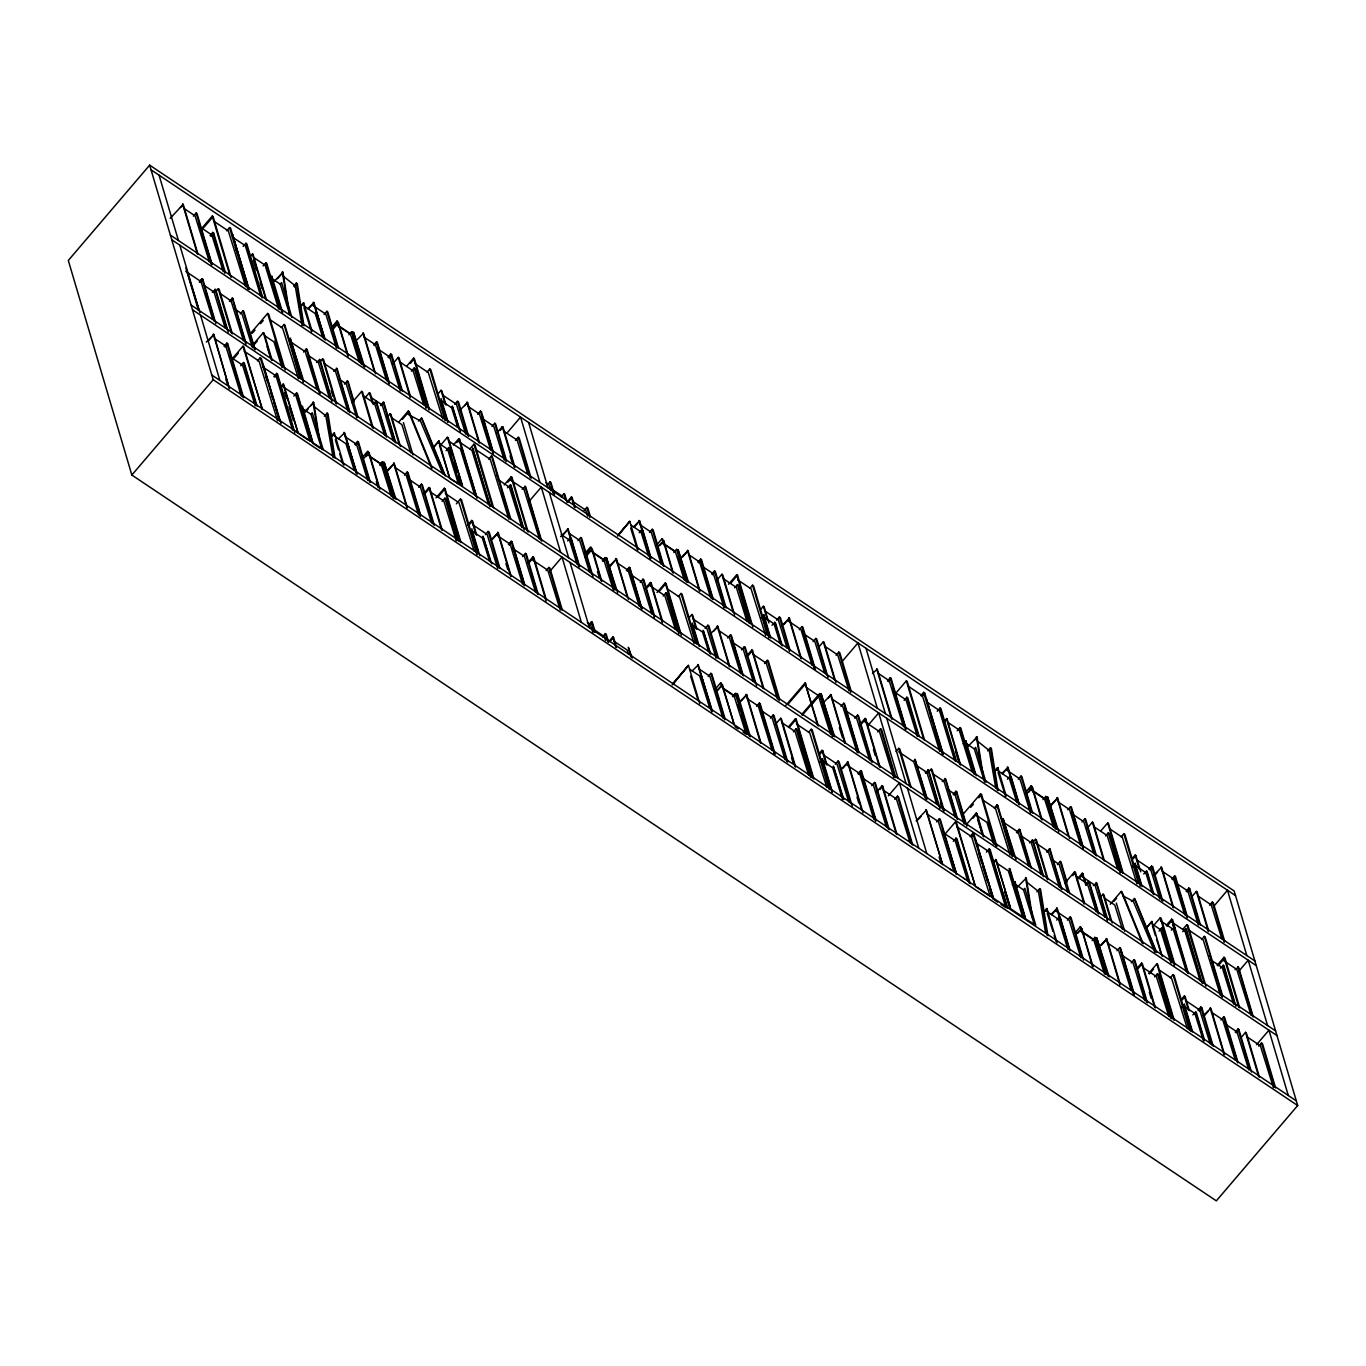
<?xml version="1.0" encoding="UTF-8"?>
<svg xmlns="http://www.w3.org/2000/svg" width="1366" height="1366" viewBox="0 0 1366 1366"><rect width="100%" height="100%" fill="white"/><g stroke="black" fill="none" stroke-linecap="round" stroke-linejoin="round"><path stroke-width="1.5" d="M281.772 311.397L271.458 278.271L271.749 276L282.677 312.865M963.15 743.924L965.83 740.782L965.557 743.053L974.334 748.944L984.647 782.069M1014.733 883.973L1015.023 881.702L1012.326 884.844M446.119 450.678L448.799 447.536L459.727 484.418L449.755 478.424L438.981 440.962L433.603 447.228M320.105 448.202L313.07 443.489L302.449 406.146M1034.438 924.936L1023.527 889.864L1024.841 888.293L1035.77 925.158L1025.644 919.062L1015.023 881.702M458.549 484.298L447.638 449.226L448.799 447.536M1170.867 962.791L1160.554 929.665L1161.715 927.975L1172.062 962.91M761.204 618.064L763.833 614.82L770.731 638.127M819.873 762.108L822.503 758.864L832.287 791.87M1135.197 863.363L1132.568 866.607L1135.197 863.363L1142.113 886.671M1181.761 1007.527L1184.39 1004.283L1192.433 1031.467M299.752 307.657L303.696 302.842L312.046 331.05M331.614 436.215L334.38 432.971L331.665 436.215L334.38 432.971L343.925 465.225M1043.026 913.359L1046.954 908.544L1057.096 942.813M617.978 535.779L629.777 521.334L638.127 549.542M672.721 684.639L688.447 665.379L699.785 703.661M289.968 315.324L280.252 284.145L281.584 282.574L291.931 317.51M310.953 414.291L312.268 412.72L323.196 449.585L321.864 449.38L310.953 414.291L302.159 408.417M433.517 447.485L438.981 440.962L438.845 443.335L447.638 449.226M974.334 748.944L975.665 747.373L986.013 782.291M1146.433 927.924L1151.88 921.401L1162.227 956.337M299.615 307.691L303.696 302.842L299.53 307.674M617.517 535.899L629.777 521.334L618.678 534.26M672.123 684.81L688.447 665.379L673.199 683.154M149.662 165.149L68.3 260.462L131.853 475.044L1216.338 1200.851L1297.7 1105.538L1234.147 890.956L149.662 165.149L213.216 379.731L1297.7 1105.538M131.853 475.044L213.216 379.731M506.718 433.346L520.566 417.125L539.911 482.437M528.83 501.698L541.295 487.099L560.641 552.41M549.559 571.671L562.024 557.072L581.37 622.367M841.336 662.408L857.968 642.942L877.313 708.237M802.149 715.323L818.541 696.131L830.613 734.31M867.615 725.875L878.697 712.898L898.025 778.21M888.344 795.849L899.409 782.872L918.755 848.184M1213.691 906.409L1227.488 890.239L1246.834 955.551M1238.569 971.516L1248.217 960.213L1267.563 1025.524M1256.532 1044.717L1268.946 1030.186L1288.292 1095.498M170.169 218.355L183.198 204.337L198.019 254.332M180.466 207.53L183.198 204.337M193.391 216.187L196.123 212.994L197.011 213.574L211.815 263.57M201.229 228.959L212.276 216.084L213.113 216.631L231.11 277.383M202.117 229.454L213.113 216.631M210.023 235.635L212.772 232.425L213.659 233.023L225.151 271.851M210.893 236.233L213.659 233.023M226.773 230.82L229.522 227.61L230.649 228.361L248.646 289.114M199.282 281.908L202.014 278.715L202.766 279.227L215.879 323.486M200.017 282.438L202.766 279.227M212.293 292.307L215.674 289.558L228.276 332.075M215.538 291.914L218.287 288.704L219.175 289.302L232.374 333.833M249.534 256.893L252.949 254.127L266.592 300.23M229.368 301.135L232.749 298.386L245.948 342.917M230 301.596L232.749 298.386M263.126 265.977L265.875 262.784L266.746 263.365L280.406 309.467M206.351 342.063L213.899 334.482L229.232 388.046M208.417 340.868L213.899 334.482M240.262 313.975L242.994 310.799L243.78 311.311L255.169 349.747M274.071 281.43L283.001 272.312L289.353 312.336M277.52 278.715L283.001 272.312M224.075 346.332L226.824 343.122L227.695 343.72L243.694 397.711M224.946 346.93L227.695 343.72M249.79 334.277L267.616 313.463L268.675 314.163L285.204 369.964M252.283 333.287L255.015 330.094M260.479 323.725L263.211 320.532M293.639 286.143L296.388 282.95L297.293 283.667L303.986 325.808M231.93 359.104L242.977 346.213L243.797 346.776L262.392 409.544L242.977 346.213M294.544 286.894L297.293 283.667M234.184 357.994L238.299 353.179M252.505 345.256L263.331 332.638L264.048 333.116L272.107 360.3M253.273 345.683L257.32 340.971M240.723 365.764L243.472 362.571L244.343 363.151L257.064 406.078M281.328 327.652L284.06 324.459L284.828 324.988L300.759 378.792M257.474 360.966L260.223 357.755L261.333 358.507L279.928 421.291L260.223 357.755M307.811 308.596L313.958 302.62L324.749 339.058M308.477 309.006L313.958 302.62M324.152 314.47L326.884 311.277L327.755 311.858L338.563 348.313M303.576 352.069L306.326 348.876L307.077 349.389L320.19 393.647M280.235 387.039L283.633 384.273L297.89 432.373L282.984 383.829M331.545 327.447L337.043 321.027L339.622 327.635M332.348 327.942L337.829 321.556M332.348 328.83L338.495 322.854L348.057 355.109M333.031 329.24L338.495 322.854M316.605 362.468L319.986 359.702L331.989 400.204M319.849 362.075L322.598 358.865L323.486 359.446L336.668 403.995M293.827 396.106L296.559 392.93L297.446 393.51L311.687 441.611L296.559 392.93M348.911 334.841L351.643 331.648L352.53 332.245L362.092 364.5M356.031 340.8L363.561 333.219L375.548 373.721M333.68 371.296L337.06 368.53L349.645 411.064M304.755 411.559L313.685 402.458L319.712 440.381M305.472 412.054L308.221 408.861M310.953 405.651L313.685 402.458M373.738 345.069L376.487 341.876L377.358 342.456L389.361 382.958M374.608 345.666L377.358 342.456M344.556 384.136L347.305 380.943L348.091 381.473L354.067 401.706M324.34 416.288L327.072 413.095L327.994 413.813L335.012 458.054M387.995 357.192L390.727 353.999L391.615 354.597L402.407 391.035M388.866 357.807L391.615 354.597M352.018 402.629L361.631 391.393L362.519 391.991L373.277 428.258M392.793 363.8L398.291 357.38L399.06 357.892L410.381 396.123M365.251 397.574L369.383 392.759L370.254 393.357L373.26 403.482M338.495 438.742L344.642 432.766L356.646 473.251M372.935 403.977L376.333 401.228L386.476 435.481M373.584 404.438L376.333 401.228M406.744 366.122L413.608 358.114L414.376 358.643L429.129 408.451M410.278 363.424L414.376 358.643M380.448 405.19L383.846 402.441L395.833 442.943M381.08 405.651L383.846 402.441M411.439 371.211L414.171 368.017L415.213 368.7L426.534 406.931M354.836 444.599L357.568 441.423L358.455 442.003L370.442 482.505M355.706 445.214L358.455 442.003M387.346 416.971L390.13 413.727L390.932 414.274L400.477 446.528M427.029 372.115L429.761 368.94L430.802 369.64L445.572 419.447M362.229 457.593L367.727 451.173L370.323 457.764M365.781 454.895L368.513 451.702M363.032 458.976L369.196 453L379.936 489.284M366.464 456.193L369.196 453M398.65 422.248L408.297 411.012L409.117 411.456L431.844 467.155M402.27 419.43L407.751 413.044M438.298 393.493L441.047 390.3L441.833 390.83L446.033 404.985M379.594 464.986L382.326 461.793L383.231 462.391L393.971 498.675M380.482 465.601L383.231 462.391M418.525 421.104L421.889 418.235L445.384 475.863M386.715 470.946L394.245 463.364L407.444 507.913M387.398 471.338L394.245 463.364M454.741 404.473L457.473 401.297L458.549 401.997L468.726 436.386M460.035 410.073L467.565 402.475L479.551 442.977M404.438 475.214L407.17 472.021L408.058 472.602L420.643 515.119M464.833 405.668L467.565 402.475M440.484 445.316L447.365 437.308L448.253 437.888L462.493 486.006L447.365 437.308M477.759 414.325L480.49 411.132L481.378 411.729L493.365 452.214M418.696 487.338L421.428 484.145L422.299 484.742L434.303 525.227M423.494 493.946L428.992 487.525L429.744 488.038L442.26 530.281M425.646 492.819L429.744 488.038M469.767 449.055L473.917 444.223L475.026 444.975L493.621 507.759M491.999 426.465L494.748 423.272L495.619 423.853L506.41 460.308M436.061 497.873L444.291 488.26L445.077 488.772L461.008 542.575M438.247 496.746L445.077 488.772M496.797 433.056L502.295 426.653L503.064 427.148L514.982 467.394M500.332 430.341L503.064 427.148M442.14 501.356L444.872 498.163L445.897 498.846L458.413 541.09M488.704 459.164L491.453 455.954L492.272 456.517L510.867 519.285M456.364 503.849L460.462 499.068L461.503 499.785L477.434 553.589M515.46 440.467L518.192 437.274L519.217 437.974L531.135 478.202M467.616 525.244L471.748 520.446L472.534 520.958L476.717 535.13M469.784 524.151L472.534 520.958M504.225 484.879L511.123 476.854L511.994 477.434L528.181 532.108M507.879 482.232L511.994 477.434M507.503 487.764L510.901 484.998L524.22 529.974M522.188 489.284L525.568 486.518L541.773 541.192M485.425 534.618L488.174 531.425L489.233 532.142L500.024 568.546M490.735 540.202L498.249 532.62L510.85 575.137M492.785 539.007L498.249 532.62M547.305 485.015L550.037 481.822L550.891 482.386L554.494 494.543M508.442 544.471L511.174 541.278L512.062 541.875L524.664 584.392M509.313 545.068L512.062 541.875M561.153 496.882L563.902 493.689L564.756 494.27L567.146 502.364M567.249 501.817L571.364 497.002L572.115 497.497L575.086 507.554M568 502.295L572.115 497.497M522.7 556.594L525.432 553.418L526.32 553.998L538.306 594.5M527.498 563.202L532.996 556.782L533.747 557.294L546.263 599.537M529.649 562.075L532.381 558.899M560.623 536.684L568.136 529.103L578.928 565.541M562.672 535.472L568.136 529.103M584.119 510.56L586.851 507.367L587.858 508.032L590.232 516.092M567.675 540.936L570.442 537.726L571.227 538.238L579.577 566.463M546.144 570.612L548.876 567.419L549.917 568.102L562.416 610.363M578.006 540.714L580.738 537.538L581.592 538.102L592.998 576.572M584.99 553.435L590.488 547.015L591.256 547.527L601.194 580.874M587.141 552.308L591.256 547.527M584.768 556.662L592.281 549.064L601.825 581.301M586.799 555.45L590.915 550.652M602.355 560.828L605.087 557.635L605.958 558.216L614.905 588.456M603.209 561.426L605.958 558.216M633.517 526.849L639.647 520.856L650.438 557.311M634.183 527.242L639.647 520.856M609.014 566.48L616.51 558.882L628.514 599.384M609.68 566.856L616.51 558.882M639.186 532.689L641.952 529.479L642.737 530.008L651.087 558.216M649.516 532.484L652.248 529.291L653.102 529.871L663.91 566.309M626.379 570.51L629.111 567.317L629.982 567.897L641.969 608.382M627.233 571.09L629.982 567.897M656.5 545.188L661.998 538.785L662.766 539.297L672.704 572.644M588.763 624.945L591.495 621.752L592.349 622.333L595.354 632.458M589.6 625.543L592.349 622.333M657.644 546.81L663.791 540.816L673.336 573.071M659.693 545.615L663.791 540.816M640.244 582.377L642.976 579.184L643.83 579.765L654.621 616.203M673.865 552.581L676.597 549.388L677.468 549.986L687.013 582.223M602.611 636.812L605.343 633.619L606.214 634.2L608.604 642.293M644.94 588.917L650.438 582.497L651.189 582.992L662.51 621.223M647.074 587.79L651.189 582.992M608.69 641.764L612.822 636.949L613.556 637.444L616.544 647.501M680.524 558.233L688.02 550.652L700.024 591.136M610.824 640.637L613.556 637.444M682.556 557.021L688.02 550.652M657.046 592.52L665.276 582.923L666.027 583.419L681.378 635.241M659.215 591.393L664.661 585.024M663.193 596.054L665.925 592.861L666.932 593.527L678.851 633.773M697.889 562.263L700.621 559.07L701.492 559.65L712.881 598.12M698.743 562.86L701.492 559.65M678.304 596.652L681.036 593.459L682.044 594.142L696.814 643.967M711.754 574.13L714.486 570.937L715.34 571.517L726.131 607.955M712.591 574.727L715.34 571.517M716.45 580.67L721.948 574.266L722.699 574.762L734.618 614.99M689.113 617.722L691.862 614.512L692.63 615.024L696.814 629.18M728.556 584.289L736.786 574.676L737.538 575.188L752.888 626.994M730.725 583.145L737.538 575.188M734.703 587.824L737.435 584.631L738.443 585.297L749.763 623.528M705.129 628.411L707.861 625.235L708.903 625.918L718.499 658.292M710.371 633.978L717.884 626.379L729.888 666.864M749.814 588.405L752.546 585.211L753.554 585.912L768.904 637.717M713.786 631.16L717.884 626.379M692.186 670.894L698.316 664.9L712.113 711.481M727.754 638.007L730.486 634.814L731.339 635.378L743.343 675.88M760.623 609.475L763.372 606.282L764.14 606.794L768.921 622.964M708.186 676.529L710.918 673.336L711.771 673.916L724.97 718.448M761.135 617.978L763.833 614.82M741.601 649.875L744.333 646.681L745.204 647.245L756.593 685.715M715.169 689.232L720.667 682.829L721.436 683.341L734.396 725.175L722.46 684.861L716.313 690.855M771.995 625.218L775.393 622.555L782.291 645.862M776.639 620.181L779.371 616.988L780.413 617.688L790.009 650.045M746.314 656.414L751.812 649.994L752.546 650.489L763.884 688.72M716.996 691.247L722.46 684.861M748.448 655.27L752.546 650.489M781.881 625.73L789.394 618.132L801.398 658.634M783.93 624.518L789.394 618.132M732.535 696.626L735.267 693.433L736.137 694.03L748.073 734.327L735.267 693.433M733.952 696.728L736.684 693.535L737.725 694.235L750.31 736.718M764.567 663.552L767.299 660.359L768.307 661.024L779.627 699.255M799.264 629.76L801.996 626.567L802.849 627.148L815.451 669.664M739.194 702.278L746.707 694.696L761.101 743.275M741.226 701.065L746.707 694.696M756.559 706.307L759.291 703.114L760.162 703.695L775.154 754.305M813.111 641.627L815.844 638.434L816.714 639.015L828.103 677.485M819.207 646.562L823.322 641.764L824.057 642.259L835.975 682.488M770.424 718.175L773.156 714.981L774.01 715.562L787.806 762.126M785.826 705.385L805.086 682.949L818.422 725.927M788.062 704.173L805.838 683.461M775.137 724.714L780.635 718.311L781.369 718.806L795.678 767.077M836.077 655.304L838.809 652.111L839.817 652.794L851.138 691.008M788.609 726.729L795.456 718.721L796.224 719.233L813.931 779.013M789.394 727.19L796.224 719.233M801.893 714.316L819.668 693.552L832.492 734.447M810.926 705.368L819.173 695.738M793.373 731.852L796.105 728.676L797.112 729.342L811.421 777.63M823.596 702.397L831.109 694.799L845.503 743.394M828.377 697.992L831.109 694.799M808.484 732.449L811.216 729.256L812.224 729.939L829.947 789.736M840.978 706.427L843.71 703.234L844.564 703.814L858.958 752.41M872.498 673.506L877.279 669.118L892.1 719.114M819.293 753.52L822.042 750.327L822.81 750.839L826.993 764.994M820.061 754.015L822.81 750.839M854.826 718.294L857.558 715.101L858.429 715.682L872.208 762.245M887.473 680.968L890.205 677.775L891.093 678.373L905.897 728.368M888.344 681.583L891.093 678.373M819.805 762.023L822.503 758.864M859.538 724.834L865.037 718.431L865.771 718.926L880.08 767.197M861.673 723.707L865.771 718.926M895.311 693.757L906.358 680.866L907.195 681.412L924.577 740.15M835.309 764.226L838.058 761.033L839.083 761.733L852.264 806.23M840.568 769.775L848.064 762.177L863.056 812.804M842.6 768.563L848.064 762.177M904.104 700.417L906.853 697.223L907.741 697.804L919.233 736.65M877.792 731.971L880.524 728.795L881.531 729.461L895.823 777.749M920.855 695.618L923.604 692.408L924.731 693.16L942.728 753.912M921.965 696.37L924.731 693.16M857.933 773.805L860.665 770.612L861.519 771.192L875.913 819.788M858.77 774.402L861.519 771.192M896.011 751.556L898.777 748.346L899.801 749.029L911.122 787.26M871.781 785.672L874.53 782.479L875.384 783.06L889.181 829.623M876.494 792.212L881.992 785.809L882.743 786.304L897.035 834.575M879.994 789.48L882.743 786.304M943.633 721.692L947.031 718.909L960.674 765.028M944.282 722.102L947.031 718.909M894.747 799.349L897.479 796.156L898.487 796.839L912.778 845.11M957.207 730.759L959.957 727.566L960.827 728.163L974.487 774.266M925.209 772.746L928.59 769.997L939.979 808.467M925.841 773.19L928.59 769.997M928.453 772.353L931.202 769.143L932.09 769.741L944.077 810.226M968.153 746.212L977.083 737.111L983.452 777.134M974.351 740.304L977.083 737.111M942.284 781.574L945.665 778.825L957.651 819.31M916.176 820.846L926.472 810.038L942.66 864.712L925.824 809.611M918.242 819.634L920.991 816.441M987.738 750.941L990.47 747.748L991.375 748.466L998.068 790.59M953.161 794.414L955.91 791.238L956.695 791.751L966.872 826.14M953.946 794.961L956.695 791.751M936.649 821.888L939.398 818.695L940.269 819.293L956.473 873.95L939.398 818.695M993.611 772.473L997.778 767.624L1006.127 795.832M944.504 834.677L955.551 821.786L956.371 822.332L974.965 885.117L955.551 821.786M962.688 814.717L980.532 793.902L981.573 794.602L996.924 846.425M970.663 807.357L973.395 804.164M978.859 797.795L981.573 794.602M1001.893 773.395L1008.04 767.419L1018.831 803.857M1002.559 773.788L1008.04 767.419M966.769 824.125L976.246 813.077L976.963 813.555L983.862 836.863M953.297 841.336L956.046 838.143L956.917 838.724L970.236 883.7M972.916 818.268L976.963 813.555M1007.51 779.201L1010.259 775.99L1011.079 776.52L1019.429 804.745M1018.233 779.252L1020.965 776.059L1021.853 776.656L1032.645 813.094M970.048 836.538L972.797 833.328L973.907 834.08L993.68 899.084L975.631 839.885M994.243 808.091L996.958 804.898L997.743 805.428L1012.496 855.236M994.994 808.621L997.743 805.428M971.141 837.29L973.907 834.08M1025.627 792.229L1031.125 785.826L1033.703 792.417M1029.179 789.531L1031.911 786.355M1026.429 793.629L1032.576 787.653L1042.138 819.89M1028.478 792.434L1032.576 787.653M1042.992 799.639L1045.724 796.446L1046.612 797.044L1056.174 829.282M1016.492 832.509L1019.224 829.316L1019.992 829.828L1031.313 868.042M1017.243 833.038L1019.992 829.828M992.809 862.612L996.207 859.829L1010.464 907.946L995.558 859.402M993.475 863.022L996.207 859.829M1050.112 805.599L1057.643 798.017L1069.629 838.502M1050.795 805.991L1057.643 798.017M1029.52 842.907L1032.901 840.141L1043.692 876.596M1032.764 842.515L1035.513 839.305L1036.384 839.885L1047.79 878.355M1067.836 809.85L1070.568 806.657L1071.439 807.255L1083.443 847.74M1046.578 851.735L1049.976 848.986L1061.963 889.471M1017.328 887.132L1026.259 878.031L1032.628 918.054M1047.227 852.179L1049.976 848.986M1082.077 821.99L1084.809 818.797L1085.697 819.378L1096.488 855.833M1086.875 828.581L1092.373 822.178L1093.142 822.691L1104.462 860.904M1057.472 864.576L1060.204 861.383L1060.989 861.912L1066.983 882.146M1036.914 891.861L1039.646 888.651L1040.568 889.386L1047.927 935.727M1100.825 830.921L1107.689 822.913L1108.458 823.425L1123.211 873.25M1064.917 883.068L1074.547 871.832L1075.435 872.43L1084.399 902.653M1105.521 835.992L1108.27 832.799L1109.294 833.499L1120.615 871.713M1072.703 875.623L1075.435 872.43M1076.784 879.619L1082.299 873.198L1086.175 883.922M1079.072 878.577L1083.17 873.796M1051.069 914.315L1057.216 908.339L1069.817 950.856M1051.752 914.708L1057.216 908.339M1121.11 836.914L1123.842 833.721L1124.901 834.421L1140.234 886.244M1085.85 884.417L1088.582 881.224L1098.127 913.461M1086.482 884.878L1089.231 881.668L1098.793 913.905M1056.686 920.121L1059.453 916.91L1060.255 917.44L1069.8 949.694M1093.363 885.629L1096.744 882.88L1107.553 919.318M1067.409 920.172L1070.141 916.979L1071.029 917.576L1083.631 960.093M1132.38 858.292L1135.129 855.082L1135.914 855.611L1140.712 871.798M1133.182 858.804L1135.914 855.611M1100.262 897.411L1103.028 894.167L1103.848 894.713L1112.197 922.921M1074.803 933.149L1080.301 926.746L1081.087 927.275L1092.441 966.411M1075.605 934.549L1081.77 928.573L1093.107 966.855M1077.654 933.354L1081.77 928.573M1110.182 904.292L1121.213 891.452L1122.032 891.896L1143.188 943.752M1113.802 901.475L1116.551 898.282M1143.649 873.95L1147.064 871.303L1153.963 894.61M1148.823 869.271L1151.555 866.078L1152.631 866.795L1162.808 901.184M1149.882 870.005L1152.631 866.795M1092.168 940.559L1094.9 937.366L1095.805 937.964L1106.545 974.231M1131.441 901.543L1134.787 898.674L1156.729 952.461M1154.116 874.855L1161.646 867.273L1173.633 907.775M1154.799 875.247L1157.548 872.054M1099.288 946.518L1106.819 938.937L1120.018 983.469M1101.355 945.306L1106.819 938.937M1171.84 879.106L1174.572 875.93L1175.46 876.511L1187.447 917.013M1172.711 879.721L1175.46 876.511M1117.012 950.77L1119.744 947.577L1120.632 948.175L1134.429 994.738M1146.518 927.668L1151.88 921.401M1153.399 925.755L1160.28 917.747L1161.168 918.328L1174.811 964.43M1186.098 891.247L1188.83 888.054L1189.701 888.651L1200.509 925.089M1186.952 891.861L1189.701 888.651M1131.27 962.91L1134.002 959.717L1134.873 960.298L1147.474 1002.832M1159.034 931.117L1161.715 927.975M1192.262 896.25L1196.394 891.435L1197.145 891.947L1208.466 930.161M1136.068 969.501L1141.566 963.098L1142.318 963.611L1155.431 1007.869M1138.22 968.392L1142.318 963.611M1171.345 930.178L1174.743 927.412M1182.683 929.495L1186.815 924.662L1187.942 925.414L1205.939 986.167M1148.635 973.446L1156.865 963.833L1157.651 964.345L1174.179 1020.146M1149.455 973.907L1153.553 969.126M1209.542 905.265L1212.274 902.072L1213.298 902.755L1224.619 940.986M1154.714 976.912L1157.446 973.719L1158.47 974.419L1171.584 1018.677M1201.602 939.603L1204.351 936.393L1205.188 936.956L1222.57 995.677M1170.303 977.834L1173.035 974.641L1174.077 975.341L1190.606 1031.142M1181.556 999.212L1184.322 996.002L1185.107 996.531L1189.291 1010.686M1182.358 999.724L1185.107 996.531M1217.14 965.318L1224.021 957.293L1224.909 957.873L1239.713 1007.869M1181.675 1007.442L1184.39 1004.283M1218.062 965.864L1223.543 959.478M1220.419 968.204L1223.799 965.438L1235.923 1006.315M1192.825 1014.87L1196.24 1012.223L1204.3 1039.406M1197.999 1010.191L1200.748 1006.998L1201.807 1007.715L1213.196 1046.151M1199.058 1010.925L1201.807 1007.715M1235.103 969.723L1238.484 966.957L1253.288 1016.953M1203.309 1015.775L1210.822 1008.193L1224.619 1054.757M1203.992 1016.167L1208.09 1011.386M1221.016 1020.026L1223.748 1016.85L1224.636 1017.431L1237.835 1061.98M1235.274 1032.167L1238.006 1028.974L1238.894 1029.571L1251.478 1072.088M1236.145 1032.781L1238.894 1029.571M1241.438 1037.17L1245.57 1032.355L1246.321 1032.867L1259.435 1077.125M1258.718 1046.185L1261.45 1042.992L1262.491 1043.675L1275.588 1087.934M243.165 246.478L245.931 243.25L246.819 243.848L262.426 296.542M273.849 376.623L276.632 373.396L277.503 373.994L294.919 432.766M274.822 377.118L277.503 373.994M453.392 444.992L458.754 438.742L459.642 439.323L477.058 498.112L458.754 438.742M456.876 442.55L459.642 439.323M937.247 711.276L940.013 708.049L940.901 708.63L956.507 761.34M986.423 852.196L989.206 848.969L990.077 849.55L1007.493 908.339L989.206 848.969M1166.291 925.431L1171.669 919.181L1172.557 919.779L1188.403 973.514M1167.008 926.216L1172.557 919.779M1182.717 931.646L1186.132 928.863L1202.336 983.588M408.263 414.461L420.421 420.916L442.721 473.729M1122.903 895.823L1133.319 901.355L1154.816 952.204M151.045 169.811L1235.53 895.618M213.557 221.053L228.327 230.939L245.658 286.689M907.639 685.834L922.409 695.738L939.74 751.488M926.438 698.965L943.308 754.117M232.425 237.086L245.351 245.726L260.684 295.893M926.507 701.868L939.449 710.525L954.766 760.691M183.778 208.315L195.082 215.879L209.391 261.896M877.86 673.096L889.164 680.678L903.472 726.695M414.615 363.39L428.292 372.542L442.874 419.055M737.742 579.918L751.061 588.831L765.643 635.344M1110.404 829.333L1122.374 837.341L1136.956 883.853M253.786 257.593L265.089 265.158L278.647 309.006M947.867 722.375L959.171 729.956L972.114 771.807M199.197 223.341L211.952 264.663M893.279 688.123L906.034 729.444M1175.255 878.97L1187.293 917.884M701.253 562.092L712.676 598.957M200.546 227.371L211.85 234.952L223.239 271.544M468.145 406.453L479.449 414.035L490.65 450.046M788.353 621.035L800.954 629.47L812.155 665.481M894.628 692.169L905.931 699.734L917.32 736.325M1162.227 871.252L1173.531 878.816L1184.732 914.827M364.124 337.197L375.445 344.761L386.629 380.79M688.566 554.596L699.58 561.972L710.781 597.984M1058.206 801.979L1069.527 809.56L1080.711 845.571M503.678 431.075L517.116 440.074L527.686 473.934M399.657 361.819L413.113 370.818L423.682 404.678M824.637 646.135L837.734 654.912L848.935 690.769M1197.76 895.857L1211.198 904.855L1221.767 938.715M723.263 578.655L736.359 587.414L746.929 621.274M1093.739 826.601L1107.194 835.599L1117.764 869.459M482.386 418.594L493.707 426.158L504.276 460.171M312.916 305.523L325.842 314.163L336.412 348.176M378.382 349.337L389.686 356.902L400.272 390.915M803.789 633.961L814.802 641.337L824.757 673.353M1176.467 883.375L1187.788 890.956L1198.358 924.97M640.176 524.8L651.206 532.194L661.161 564.192M702.414 566.463L713.445 573.84L724.014 607.853M1006.998 770.304L1019.924 778.962L1030.493 812.975M1072.464 814.119L1083.767 821.683L1093.722 853.699M271.458 278.271L280.252 284.145M442.567 395.013L456.483 404.319L465.721 434.217M338.563 325.757L350.738 333.902M764.823 610.943L778.381 620.027L787.004 647.928M1136.649 859.812L1150.565 869.118L1159.802 899.016M337.368 325.432L350.499 334.226L359.395 362.349M663.449 543.463L675.316 551.386M1032.645 790.538L1046.544 799.844M662.647 543.395L675.453 551.966L684.349 580.089M1031.45 790.214L1044.58 799.008L1053.476 827.147M303.354 305.608L315.256 313.582L322.786 337.709M631.075 525.21L641.013 531.869L648.56 555.996M997.436 770.407L1009.337 778.364L1016.867 802.491M763.731 616.903L774.061 623.818L780.157 643.454M545.854 482.608L548.995 484.708L550.857 490.718M572.678 501.39L585.775 510.167L587.653 516.143M551.83 489.199L562.86 496.575M170.391 235.123L1254.859 960.93M171.774 239.784L1256.242 965.591M475.47 449.397L490.24 459.283L508.818 519.029M459.061 441.799L471.987 450.456L488.55 504.635M1188.386 929.836L1203.156 939.723L1220.487 995.49M461.179 446.545L475.436 494.646M1171.977 922.238L1184.903 930.895L1200.236 981.061M510.952 480.337L523.878 488.977L539.433 539.007M270.622 320.071L282.591 328.079L298.437 378.638M449.09 441.355L460.41 448.919L474.583 494.765M1223.868 960.776L1236.793 969.416L1251.102 1015.433M667.889 589.275L679.551 597.079L694.133 643.591M831.638 698.76L842.668 706.137L856.977 752.154M983.52 800.51L995.49 808.518L1010.072 855.031M496.439 475.317L497.309 475.914M864.712 721.709L879.448 731.578L893.74 777.391M185.861 267.907L199.999 312.848M1160.383 920.718L1173.309 929.358L1186.251 971.226M845.503 710.627L856.516 718.004L869.579 760.008M201.229 279.876L202.1 280.457M305.523 350.038L306.411 350.618M219.755 293.263L231.059 300.844L243.507 340.851M498.009 479.517L509.313 487.081L521.966 527.737M324.049 363.424L335.37 371.006L347.801 411.012M1209.354 955.756L1210.225 956.354M185.81 271.39L200.939 281.516L212.754 319.354M291.795 342.678L305.25 351.677L317.066 389.515M806.538 687.61L818.388 695.55M914.127 760.316L915.015 760.896M204.302 285.528L213.984 292.017L225.185 328.028M1018.438 830.477L1019.326 831.057M308.596 355.672L318.295 362.161L329.496 398.172M370.835 397.335L382.156 404.899L393.34 440.911M718.414 630.324L729.444 637.7L740.645 673.711M932.654 773.702L943.974 781.284L955.158 817.295M1210.925 959.957L1222.228 967.521L1233.618 1004.112M617.056 562.826L628.07 570.203L639.271 606.231M1035.343 842.788L1048.285 851.445L1059.47 887.456M753.127 654.382L766.224 663.159L777.425 698.999M898.726 751.829L913.854 761.955L925.038 797.812M650.114 585.792L664.849 595.661L675.419 629.521M1004.71 823.117L1018.165 832.116L1028.735 865.976M235.037 309.177L241.987 313.821L252.471 347.715M339.349 379.321L346.298 383.983L356.782 417.876M732.278 642.191L743.292 649.567L753.247 681.583M915.596 764.875L926.899 772.456L936.854 804.454M363.032 395.662L374.523 403.346L384.7 435.498M568.666 533.047L579.696 540.424L589.651 572.439M632.475 575.752L641.935 582.07L651.872 614.085M1021.512 836.112L1031.21 842.6L1041.165 874.616M1082.128 876.682L1095.054 885.339L1105.009 917.354M1151.76 923.775L1160.554 929.665M693.313 619.191L706.871 628.258L716.125 658.156M947.953 789.616L954.902 794.261L964.157 824.159M391.701 417.791L401.894 424.621L410.688 452.761M591.939 551.693L603.806 559.633M1052.264 859.76L1059.213 864.422L1067.836 892.322M592.742 552.701L603.943 560.197L613.471 590.351M1075.947 876.101L1087.438 883.785L1096.335 911.925M265.192 336.036L274.037 341.944L281.959 367.471M561.221 534.567L569.502 540.099L577.05 564.226M1104.616 898.23L1114.81 905.06L1122.357 929.187M976.348 815.297L986.935 822.4L993.645 844M191.12 305.096L1275.588 1030.903M192.504 309.758L1276.971 1035.565M956.815 826.754L971.585 836.658L990.162 896.386L975.375 886.5M244.241 351.199L259.011 361.085L277.588 420.83M263.057 364.312L281.106 423.528M975.7 842.788L988.625 851.445L1005.786 907.622L1000.937 904.377M796.412 723.963L809.748 732.876L826.857 787.482M263.126 367.215L276.052 375.872L292.597 430.051M927.036 814.016L938.357 821.598L953.895 871.61M1159.597 970.253L1171.55 978.261L1187.413 1028.82M214.462 338.461L225.783 346.025L241.321 396.038M445.316 493.536L458.976 502.688L474.207 551.215M997.043 863.295L1008.364 870.876L1022.536 916.706L1009.611 908.066L1004.676 892.118M282.864 386.646L295.79 395.303L309.962 441.15M847.022 765.08L859.624 773.515L873.933 819.532M747.236 698.641L758.25 706.017L771.944 750.036M942.455 829.042L956.439 874.462M883.307 790.18L896.403 798.956L910.08 842.788M781.933 722.699L795.046 731.459L808.723 775.29M1224.431 1019.89L1237.681 1062.85M862.458 778.005L873.489 785.382L886.534 827.386M698.863 668.845L709.876 676.238L722.938 718.243M761.084 710.508L772.114 717.884L785.177 759.906M943.804 833.089L955.107 840.653L967.76 881.309M1211.403 1012.172L1222.707 1019.736L1235.154 1059.76M1107.399 942.899L1118.703 950.48L1131.15 990.487M1246.936 1036.777L1260.374 1045.775L1273.436 1087.609M1142.932 967.521L1156.37 976.519L1168.801 1016.355M229.608 356.441L242.533 365.098L255.186 405.753M497.207 535.523L510.133 544.163L522.58 584.187M394.825 467.343L406.129 474.907L418.577 514.931M532.689 560.094L547.8 570.22L560.248 610.056M430.358 491.948L443.796 500.946L456.227 540.782M823.493 754.988L837.051 764.072L848.764 801.944M1225.661 1024.295L1236.964 1031.876L1248.78 1069.885M723.826 688.635L733.986 695.431M1056.174 911.224L1069.1 919.881L1080.916 957.89M1121.64 955.039L1132.96 962.603L1144.776 1000.629M722.921 688.515L734.123 696.011L746.195 734.191L743.002 732.039M1016.492 885.151L1023.527 889.864M513.087 548.739L524.39 556.303L535.592 592.315M345.222 436.744L356.526 444.309L367.727 480.32M409.066 479.466L420.387 487.047L431.571 523.058M1185.842 1000.732L1199.741 1010.037L1210.225 1043.914M1081.821 931.458L1095.737 940.764M689.745 669.255L699.682 675.914L709.739 708.083M1080.626 931.134L1093.773 939.928L1104.565 974.095M473.268 525.159L487.167 534.465L497.651 568.358M369.247 455.903L381.421 464.047M369.691 456.671L381.199 464.355L391.359 496.507M822.4 760.947L832.731 767.863L842.498 799.281M1046.629 911.327L1058.513 919.284L1067.939 949.455M334.055 435.754L345.94 443.711L354.118 469.853M592.742 625.201L593.92 630.836M587.295 622.537L590.454 624.655L592.946 632.663M614.119 641.337L627.233 650.096L628.48 654.092M593.288 629.145L604.301 636.522L605.548 640.517M992.501 896.847L972.797 833.328M211.85 375.052L1296.317 1100.859M297.037 432.493L308.34 440.057M994.482 900.057L997.709 902.226M734.993 726.695L738.186 728.829M977.339 741.038L989.24 750.497L995.763 788.148M283.257 276.256L295.158 285.699L302.04 325.45M1026.515 881.958L1038.416 891.417L1045.673 933.251M313.941 406.402L325.842 415.845L333.099 457.678M1134.19 898.35L1156.114 952.136M1121.213 891.452L1142.352 943.308M421.274 417.911L444.77 475.539M408.297 411.012L431.793 468.64M597.488 571.722L599.401 577.75M376.316 481.686L378.211 487.713M1149.335 992.297L1151.197 998.273M1047.244 913.342L1052.913 931.441M1054.159 935.454L1056.055 941.481M998.068 772.422L1005.615 796.549M873.403 749.592L875.282 755.569M791.495 757.447L793.356 763.423M690.615 676.187L698.146 700.314M630.682 528.13L637.598 550.242M510.081 455.834L511.943 461.81M303.986 307.623L311.533 331.75M335.302 439.784L338.444 449.841M339.707 453.853L342.849 463.911M1203.446 1040.96L1194.891 1013.47L1184.288 1006.383L1192.228 1031.911M1151.811 892.186L1145.715 872.55L1135.112 865.463L1141.208 885.1M1152.358 925.738L1155.397 935.471M1156.609 939.364L1161.459 954.954M1017.158 891.776L1025.644 919.062M967.982 750.856L975.256 774.232M977.561 819.224L981.83 832.97M940.371 802.645L942.233 808.638M939.108 856.96L940.969 862.953M839.39 727.702L842.498 737.708M856.977 797.095L858.838 803.088M823.015 762.911L832.167 792.365M764.345 618.866L769.826 636.539M708.647 651.702L702.551 632.065L692.221 625.15L698.316 644.786M505.915 563.526L507.776 569.537M457.73 427.404L451.634 407.768L441.03 400.665L447.741 422.265M489.643 561.477L482.318 537.914L471.714 530.811L478.424 552.41M439.459 445.282L449.755 478.424M331.153 390.352L333.014 396.362M302.757 410.363L313.07 443.489M267.087 346.64L270.144 356.458M239.733 388.969L241.628 395.064M225.902 379.389L227.781 385.383M1167.162 942.642L1169.006 948.619M1171.482 956.593L1173.326 962.569M1096.352 942.762L1106.221 974.658M1047.176 801.842L1055.184 827.762M955.5 751.198L958.573 761.169M823.169 706.649L832.423 736.564M738.152 704.549L739.996 710.525M741.226 714.52L747.39 734.447M678.236 556.508L685.647 580.43M609.817 574.727L611.661 580.704M449.943 448.253L451.787 454.229M454.246 462.203L457.337 472.158M458.566 476.153L461.64 486.108M353.077 337.06L361.102 362.963M383.163 465.208L386.236 475.163M387.483 479.159L392.418 495.107M253.393 260.496L256.484 270.468M260.172 282.421L262.033 288.397M284.709 392.623L286.553 398.616M289.011 406.59L293.331 420.54M1172.591 924.253L1174.436 930.28M1178.107 942.318L1179.951 948.328M1182.393 956.354L1187.31 972.404M978.756 852.828L981.83 862.851M983.059 866.864L987.345 880.916M989.804 888.942L992.86 898.982M930.809 715.921L932.637 721.931M933.866 725.944L942.455 754.049M465.191 461.879L468.265 471.902M469.494 475.914L475.624 495.978M235.498 247.109L237.343 253.137M239.784 261.162L242.858 271.185M244.087 275.198L248.373 289.25M265.567 375.24L267.412 381.268M271.1 393.306L272.927 399.333M274.156 403.346L279.671 421.394M1261.45 1042.992L1274.563 1087.251M1237.835 966.53L1252.639 1016.526M1212.274 902.072L1224.192 942.301M1224.021 957.293L1238.842 1007.288M1245.57 1032.355L1258.684 1076.613M1223.151 965.011L1234.659 1003.839M1238.006 1028.974L1250.01 1069.476M1196.394 891.435L1208.312 931.663M1204.351 936.393L1222.348 997.163L1210.839 958.403M1219.035 988.472L1220.845 994.602M1188.83 888.054L1199.621 924.509M1223.748 1016.85L1236.947 1061.382M1226.224 1025.968L1234.625 1054.313M1174.572 875.93L1186.576 916.415M1178.243 889.095L1186.047 915.425M1186.815 924.662L1204.214 983.4M1210.174 1007.767L1223.97 1054.33M1185.483 928.419L1201.09 981.13M1160.998 866.847L1172.984 907.331M1200.748 1006.998L1212.12 1045.434M1171.669 919.181L1187.754 973.087M1195.523 1011.728L1204.146 1040.858M1151.555 866.078L1161.749 900.467M1184.322 996.002L1188.505 1010.157M1146.33 870.808L1153.245 894.115M1160.28 917.747L1174.538 965.847M1173.035 974.641L1189.564 1030.442M1135.129 855.082L1139.329 869.237M1123.842 833.721L1138.595 883.546M1156.865 963.833L1173.394 1019.634M1157.446 973.719L1170.56 1017.977M1107.689 822.913L1122.442 872.737M1108.27 832.799L1120.188 873.045M1141.566 963.098L1154.663 1007.357M1134.002 959.717L1146.586 1002.234M1092.373 822.178L1103.694 860.392M1116.329 903.08L1124.696 931.288M1084.809 818.797L1095.617 855.236M1121.076 951.06L1133.66 993.577M1119.744 947.577L1133.541 994.158M1103.028 894.167L1110.797 920.377M1096.095 882.453L1107.502 920.923M1071.883 810.14L1083.289 848.61M1070.568 806.657L1082.555 847.159M1071.832 811.728L1080.233 840.09M1106.17 938.493L1119.966 985.074M1082.299 873.198L1085.885 885.356M1056.994 797.573L1068.383 836.043M1109.175 976.878L1096.727 937.742L1108.116 976.178M1094.9 937.366L1105.657 973.634M1074.547 871.832L1084.092 904.07M1058.804 831.911L1047.551 796.822L1057.13 829.179M1045.724 796.446L1055.269 828.684M1080.301 926.746L1082.111 932.807M1060.204 861.383L1069.8 893.757M1031.928 787.209L1041.473 819.446M1070.141 916.979L1082.145 957.481M1031.125 785.826L1032.918 791.887M1049.327 848.542L1061.314 889.044M1020.965 776.059L1031.757 812.514M1059.453 916.91L1068.997 949.148M1056.567 907.895L1067.973 946.365M1035.513 839.305L1047.5 879.789M1032.252 839.714L1043.043 876.152M1010.259 775.99L1018.626 804.198M1007.391 766.975L1017.585 801.398M1019.224 829.316L1030.545 867.547M1021.119 837.136L1024.124 847.261M1025.32 851.308L1028.325 861.434M1016.031 859.436L1003.071 818.507L1014.392 856.721M996.958 804.898L1012.308 856.721M965.83 740.782L976.178 775.717M980.532 793.902L995.882 845.725M988.096 821L994.994 844.308M959.957 727.566L973.617 773.668M976.246 813.077L983.144 836.385M946.382 718.482L960.042 764.584M940.013 708.049L955.637 760.742M955.91 791.238L965.489 823.596M923.604 692.408L941.003 751.129M945.016 778.381L957.003 818.883M956.046 838.143L969.365 883.102M906.358 680.866L923.758 739.604M964.464 878.765L963.611 878.201M931.202 769.143L943.804 811.66M906.853 697.223L918.362 736.052M927.941 769.553L938.732 806.008M951.009 869.766L950.377 869.339M927.002 797.898L914.93 759.155L926.848 799.4M918.618 773.054L920.411 779.132M921.606 783.179L926.404 799.366M890.205 677.775L905.385 729.017M876.63 668.691L891.452 718.687M898.777 748.346L910.097 786.577M865.993 648.304L885.339 713.615M886.722 718.277L906.068 783.589M907.451 788.25L926.797 853.562M880.524 728.795L894.815 777.066M897.479 796.156L911.788 844.444M865.037 718.431L879.345 766.702M881.992 785.809L896.301 834.08M838.809 652.111L850.728 692.357M857.558 715.101L871.354 761.682M874.53 782.479L888.327 829.06M844.956 706.666L858.155 751.215M843.71 703.234L858.104 751.829M844.939 708.271L847.927 718.396M850.335 726.49L852.128 732.569M853.323 736.615L858.121 752.82M823.322 641.764L834.643 679.978M875.726 820.625L861.297 773.634L868.486 797.932M860.665 770.612L875.657 821.239M869.681 801.979L874.479 818.166M815.844 638.434L826.652 674.889M830.477 694.389L844.871 742.967M847.432 761.767L861.826 810.345M814.051 666.454L802.627 629.589L814.016 668.059M801.996 626.567L813.999 667.069M834.711 736.837L821.086 693.655L833.67 736.137M819.668 693.552L831.621 733.866M838.058 761.033L850.625 803.515M843.846 799.605L833.362 766.121L843.129 799.144M788.763 617.722L800.766 658.207M805.086 682.949L817.653 725.414M822.042 750.327L826.225 764.482M779.371 616.988L789.565 651.377M811.216 729.256L828.923 789.053M774.693 622.076L781.591 645.384M763.372 606.282L767.555 620.437M795.456 718.721L813.18 778.5M796.105 728.676L810.414 776.947M752.546 585.211L767.299 635.036M767.299 660.359L779.218 700.587M780.635 718.311L794.927 766.582M736.786 574.676L751.556 624.501M737.435 584.631L748.756 622.845M773.156 714.981L786.953 761.562M751.812 649.994L763.133 688.225M744.333 646.681L755.142 683.12M721.948 574.266L733.286 612.48M774.351 753.127L759.923 706.137L764.721 722.324M759.291 703.114L774.3 753.742M765.916 726.388L770.117 740.56M771.312 744.607L773.122 750.668M714.486 570.937L725.278 607.392M731.749 638.246L742.541 674.684M730.486 634.814L741.875 673.284M731.715 639.851L735.898 654.024M737.111 658.07L740.099 668.196M746.075 694.269L760.469 742.865M700.621 559.07L712.625 599.572M704.241 572.217L707.246 582.343M708.442 586.39L712.045 598.53M717.252 625.952L729.256 666.454M736.684 693.535L749.268 736.018M687.388 550.225L699.392 590.71M707.861 625.235L717.457 657.592M720.667 682.829L721.863 686.876M710.781 654.092L703.183 630.324L710.081 653.631M688.635 582.548L678.014 549.491L687.593 581.865M676.597 549.388L686.142 581.643M710.918 673.336L724.714 719.899M691.862 614.512L696.045 628.667M692.323 623.05L699.221 646.357M681.036 593.459L695.789 643.284M661.998 538.785L663.791 544.846M712.147 710.337L700.621 673.523L711.959 711.823M697.685 664.474L701.885 678.663M704.293 686.756L707.281 696.882M708.476 700.929L711.481 711.054M652.248 529.291L663.039 565.746M665.276 582.923L680.046 632.731M665.925 592.861L677.246 631.092M641.952 529.479L650.301 557.704M639.015 520.429L650.404 558.899M650.438 582.497L662.356 622.742M642.976 579.184L654.365 617.654M630.375 570.749L641.764 609.219M629.111 567.317L641.115 607.802M630.341 572.354L636.334 592.605M638.742 600.699L640.534 606.777M615.878 558.455L627.284 596.925M617.722 592.81L606.504 557.738L616.083 590.095M605.087 557.635L614.632 589.873M632.287 658.036L628.309 647.313L631.28 657.37M586.851 507.367L589.839 517.424M571.364 497.002L574.352 507.059M612.822 636.949L615.793 647.006M580.738 537.538L591.529 573.976M563.902 493.689L565.695 499.768M605.343 633.619L607.75 641.73M567.505 528.676L574.71 552.974M575.906 557.021L578.894 567.146M550.037 481.822L553.691 493.348M591.495 621.752L594.483 631.877M551.266 486.859L553.059 492.938M528.608 422.504L547.954 487.816M549.337 492.477L568.666 557.772M570.049 562.45L589.395 627.745M518.192 437.274L530.11 477.519M524.92 486.091L540.919 540.082M548.876 567.419L561.392 609.663M502.295 426.653L514.214 466.882M511.123 476.854L527.105 530.845M494.748 423.272L506.137 461.742M532.996 556.782L546.11 601.04M510.252 484.571L522.956 527.498M525.432 553.418L537.436 593.903M481.822 414.615L493.211 453.085M480.49 411.132L493.092 453.649M481.771 416.203L485.972 430.375M487.167 434.422L490.155 444.548M491.453 455.954L510.03 518.841M501.885 493.724L503.695 499.854M513.104 546.776L524.493 585.246M511.174 541.278L524.373 585.826M466.916 402.048L478.903 442.55M473.917 444.223L492.511 507.008M490.035 505.164L472.568 447.98L489.984 506.769M497.6 532.194L510.799 576.742M457.473 401.297L467.667 435.669M460.462 431.758L452.248 406.026L459.164 429.334M488.174 531.425L498.949 567.846M441.047 390.3L445.248 404.456M491.726 563.834L482.949 536.172L490.428 561.409M441.116 398.582L448.031 421.872M429.761 368.94L445.111 420.745M471.748 520.446L475.931 534.601M471.816 528.71L479.859 555.911M460.462 499.068L476.99 554.869M413.608 358.114L428.958 409.937M414.171 368.017L426.09 408.246M444.291 488.26L460.24 542.063M444.872 498.163L457.388 540.407M398.291 357.38L410.21 397.626M390.727 353.999L401.536 390.454M428.992 487.525L441.508 529.769M403.431 422.64L412.976 454.878M421.428 484.145L433.415 524.646M377.801 345.359L389.208 383.829M376.487 341.876L388.473 382.36M377.75 346.947L384.956 371.245M386.151 375.291L387.961 381.37M390.13 413.727L399.077 443.967M420.489 515.989L407.853 475.061L410.842 485.186M407.17 472.021L420.369 516.553M412.054 489.233L415.042 499.358M416.237 503.405L419.242 513.531M362.912 332.792L374.301 371.262M383.197 402.014L395.184 442.499M375.667 400.784L386.407 437.052M393.596 462.937L406.795 507.469M364.722 367.13L353.47 332.023L363.646 366.412M351.643 331.648L361.187 363.902M369.383 392.759L372.372 402.885M396.003 499.29L384.153 462.169L394.945 498.573M361.631 391.393L372.372 427.66M382.326 461.793L393.084 498.078M337.846 322.41L347.989 356.68M337.043 321.027L338.836 327.106M326.884 311.277L337.675 347.715M347.305 380.943L358.08 417.364M368.53 452.556L378.672 486.825M336.412 368.103L349.611 412.652M357.568 441.423L369.571 481.908M325.347 339.946L316.178 311.192L324.545 339.417M313.309 302.193L319.303 322.427M320.498 326.491L324.101 338.631M357.226 474.122L346.879 441.338L356.424 473.575M322.598 358.865L335.797 403.414M343.993 432.322L349.389 450.558M350.601 454.605L355.399 470.792M319.337 359.275L331.938 401.792M306.326 348.876L319.422 393.135M308.204 356.697L311.209 366.822M312.404 370.869L316.605 385.041M303.713 380.994L290.155 338.068L303.269 382.326M265.875 262.784L279.535 308.887M284.06 324.459L299.991 378.262M252.3 253.7L265.943 299.803M267.616 313.463L283.565 367.266M275.181 340.561L283.24 367.761M245.931 243.25L262.152 297.976M276.632 373.396L293.434 430.153M263.331 332.638L271.39 359.821M249.21 289.336L232.357 234.167L248.578 288.892M229.522 227.61L247.519 288.38M242.994 310.799L254.383 349.218M212.276 216.084L229.676 274.805M212.772 232.425L224.878 273.302M232.1 297.942L245.897 344.522M243.472 362.571L256.176 405.497M196.123 212.994L211.525 264.987M218.287 288.704L231.486 333.253M215.025 289.114L227.029 329.616M226.824 343.122L242.806 397.13M182.549 203.91L197.37 253.888M202.014 278.715L214.53 320.976M205.703 292.614L208.708 302.74M209.903 306.787L214.103 320.959M213.25 334.038L229.437 388.712M159.071 175.189L178.417 240.501M179.8 245.163L199.146 310.475M200.529 315.136L219.875 380.431M186.459 269.922L198.377 310.15M1039.646 888.651L1047.022 934.993M1025.593 877.501L1031.279 913.308M990.47 747.748L997.163 789.872M976.417 736.581L982.103 772.388M327.072 413.095L334.107 457.32M296.388 282.95L303.081 325.074M313.019 401.928L318.38 435.634M282.318 271.783L288.021 307.589M997.778 767.624L993.85 772.439L997.778 767.624M1046.954 908.544L1042.873 913.41L1046.954 908.544M1010.02 869.083L1009.133 868.486L1024.261 917.184L1010.02 869.083"/></g></svg>
